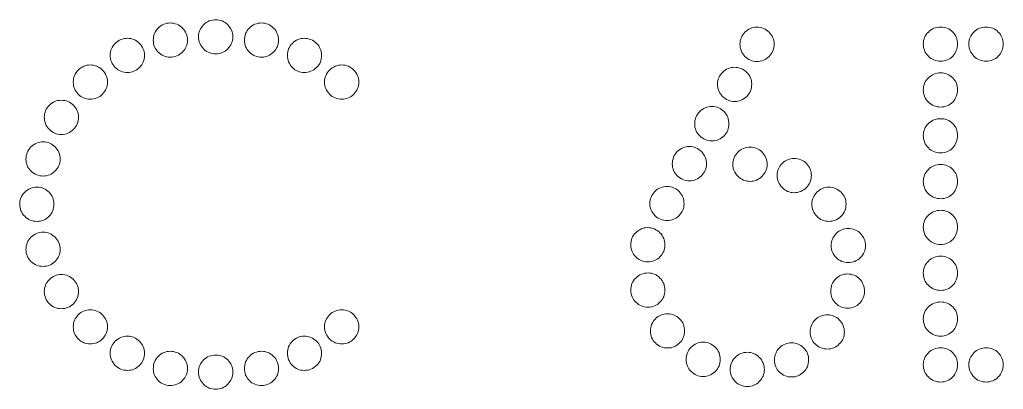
# Model space of a CAD drawing. Header units: inches. Extents: x 45 to 1248, y 45 to 200.
# Drawn here: x 332.1 to 470, y 148 to 199.8 of the extents above; entities that cross this region are included whole.
import ezdxf

# ---------------------------------------------------------------- set-up
doc = ezdxf.new("R2010")
doc.units = ezdxf.units.IN
doc.header["$MEASUREMENT"] = 0
doc.layers.add('Calque 1', color=7, linetype='Continuous')

msp = doc.modelspace()

# ---------------------------------------------------------------- linework, layer by layer
at = {"layer": 'Calque 1', "lineweight": 0}
for points in [[(354.93, 195.23), (354.47, 194.77), (353.87, 194.52), (353.2, 194.52), (352.57, 194.52), (352, 194.77), (351.54, 195.23), (351.08, 195.69), (350.84, 196.25), (350.84, 196.89), (350.84, 197.56), (351.08, 198.16), (351.54, 198.61), (352, 199.07), (352.57, 199.32), (353.2, 199.32), (353.87, 199.32), (354.47, 199.07), (354.93, 198.61), (355.39, 198.16), (355.64, 197.56), (355.64, 196.89), (355.64, 196.29), (355.42, 195.72), (354.93, 195.23)], [(361.28, 195.69), (360.82, 195.23), (360.26, 194.98), (359.62, 194.98), (358.95, 194.98), (358.35, 195.23), (357.89, 195.69), (357.43, 196.14), (357.19, 196.74), (357.19, 197.41), (357.19, 198.05), (357.43, 198.61), (357.89, 199.07), (358.35, 199.53), (358.95, 199.78), (359.62, 199.78), (360.26, 199.78), (360.82, 199.53), (361.28, 199.07), (361.74, 198.61), (361.99, 198.05), (361.99, 197.41), (361.99, 196.74), (361.77, 196.14), (361.28, 195.69)], [(367.7, 195.23), (367.24, 194.77), (366.68, 194.52), (366.04, 194.52), (365.37, 194.52), (364.77, 194.77), (364.31, 195.23), (363.86, 195.69), (363.61, 196.25), (363.61, 196.89), (363.61, 197.56), (363.86, 198.16), (364.31, 198.61), (364.77, 199.07), (365.37, 199.32), (366.04, 199.32), (366.68, 199.32), (367.24, 199.07), (367.7, 198.61), (368.16, 198.16), (368.41, 197.56), (368.41, 196.89), (368.41, 196.29), (368.19, 195.72), (367.7, 195.23)], [(433.81, 198.01), (434.27, 198.47), (434.83, 198.72), (435.47, 198.72), (436.14, 198.72), (436.74, 198.47), (437.2, 198.01), (437.66, 197.56), (437.9, 196.99), (437.9, 196.36), (437.9, 195.69), (437.66, 195.09), (437.2, 194.63), (436.74, 194.17), (436.14, 193.92), (435.47, 193.92), (434.83, 193.92), (434.27, 194.17), (433.81, 194.63), (433.35, 195.09), (433.11, 195.69), (433.11, 196.36), (433.11, 196.99), (433.35, 197.52), (433.81, 198.01)], [(462.95, 194.66), (462.49, 194.2), (461.93, 193.96), (461.26, 193.96), (460.59, 193.96), (459.99, 194.2), (459.53, 194.66), (459.07, 195.12), (458.82, 195.72), (458.82, 196.39), (458.82, 197.03), (459.07, 197.59), (459.53, 198.05), (459.99, 198.51), (460.59, 198.75), (461.26, 198.75), (461.93, 198.75), (462.49, 198.51), (462.95, 198.05), (463.41, 197.59), (463.62, 197.03), (463.62, 196.39), (463.62, 195.72), (463.37, 195.12), (462.95, 194.66)], [(469.34, 194.66), (468.88, 194.2), (468.31, 193.96), (467.64, 193.96), (466.97, 193.96), (466.37, 194.2), (465.91, 194.66), (465.45, 195.12), (465.21, 195.72), (465.21, 196.39), (465.21, 197.03), (465.45, 197.59), (465.91, 198.05), (466.37, 198.51), (466.97, 198.75), (467.64, 198.75), (468.31, 198.75), (468.88, 198.51), (469.34, 198.05), (469.79, 197.59), (470.01, 197.03), (470.01, 196.39), (470.04, 195.72), (469.79, 195.12), (469.34, 194.66)], [(348.9, 193.08), (348.44, 192.62), (347.87, 192.37), (347.24, 192.37), (346.57, 192.37), (345.97, 192.62), (345.51, 193.08), (345.05, 193.53), (344.8, 194.13), (344.8, 194.8), (344.8, 195.44), (345.05, 196), (345.51, 196.46), (345.97, 196.92), (346.57, 197.17), (347.24, 197.17), (347.87, 197.17), (348.44, 196.92), (348.9, 196.46), (349.36, 196), (349.6, 195.44), (349.6, 194.8), (349.6, 194.1), (349.39, 193.53), (348.9, 193.08)], [(373.73, 193.08), (373.27, 192.62), (372.67, 192.37), (372, 192.37), (371.37, 192.37), (370.8, 192.62), (370.35, 193.08), (369.89, 193.53), (369.64, 194.13), (369.64, 194.8), (369.64, 195.44), (369.89, 196), (370.35, 196.46), (370.8, 196.92), (371.37, 197.17), (372, 197.17), (372.67, 197.17), (373.27, 196.92), (373.73, 196.46), (374.19, 196), (374.44, 195.44), (374.44, 194.8), (374.44, 194.1), (374.23, 193.53), (373.73, 193.08)], [(343.71, 189.34), (343.25, 188.88), (342.65, 188.63), (341.98, 188.63), (341.35, 188.63), (340.78, 188.88), (340.32, 189.34), (339.87, 189.79), (339.62, 190.39), (339.62, 191.06), (339.62, 191.7), (339.87, 192.26), (340.32, 192.72), (340.78, 193.18), (341.35, 193.43), (341.98, 193.43), (342.65, 193.43), (343.25, 193.18), (343.71, 192.72), (344.17, 192.26), (344.42, 191.7), (344.42, 191.06), (344.42, 190.39), (344.17, 189.79), (343.71, 189.34)], [(378.95, 189.34), (378.5, 188.88), (377.93, 188.63), (377.3, 188.63), (376.63, 188.63), (376.03, 188.88), (375.57, 189.34), (375.11, 189.79), (374.86, 190.39), (374.86, 191.06), (374.86, 191.7), (375.11, 192.26), (375.57, 192.72), (376.03, 193.18), (376.63, 193.43), (377.3, 193.43), (377.93, 193.43), (378.5, 193.18), (378.95, 192.72), (379.41, 192.26), (379.66, 191.7), (379.66, 191.06), (379.66, 190.39), (379.41, 189.79), (378.95, 189.34)], [(430.67, 192.4), (431.13, 192.86), (431.69, 193.11), (432.33, 193.11), (433, 193.11), (433.6, 192.86), (434.06, 192.4), (434.52, 191.95), (434.76, 191.38), (434.76, 190.75), (434.76, 190.08), (434.52, 189.48), (434.06, 189.02), (433.6, 188.56), (433, 188.31), (432.33, 188.31), (431.69, 188.31), (431.13, 188.56), (430.67, 189.02), (430.21, 189.48), (429.97, 190.08), (429.97, 190.75), (429.97, 191.38), (430.21, 191.95), (430.67, 192.4)], [(462.95, 188.24), (462.49, 187.78), (461.93, 187.54), (461.26, 187.54), (460.59, 187.54), (459.99, 187.78), (459.53, 188.24), (459.07, 188.7), (458.82, 189.3), (458.82, 189.97), (458.82, 190.61), (459.07, 191.17), (459.53, 191.63), (459.99, 192.09), (460.59, 192.33), (461.26, 192.33), (461.93, 192.33), (462.49, 192.09), (462.95, 191.63), (463.41, 191.17), (463.62, 190.61), (463.62, 189.97), (463.62, 189.3), (463.37, 188.7), (462.95, 188.24)], [(336.27, 187.78), (336.73, 188.24), (337.29, 188.49), (337.93, 188.49), (338.6, 188.49), (339.2, 188.24), (339.65, 187.78), (340.11, 187.32), (340.36, 186.76), (340.36, 186.13), (340.36, 185.46), (340.11, 184.86), (339.65, 184.4), (339.2, 183.94), (338.6, 183.69), (337.93, 183.69), (337.29, 183.69), (336.73, 183.94), (336.27, 184.4), (335.81, 184.86), (335.56, 185.46), (335.56, 186.13), (335.56, 186.76), (335.81, 187.32), (336.27, 187.78)], [(427.46, 186.9), (427.92, 187.36), (428.52, 187.61), (429.19, 187.61), (429.86, 187.61), (430.42, 187.36), (430.88, 186.9), (431.34, 186.44), (431.55, 185.84), (431.55, 185.17), (431.55, 184.54), (431.34, 183.97), (430.88, 183.51), (430.42, 183.06), (429.86, 182.81), (429.19, 182.81), (428.52, 182.81), (427.92, 183.06), (427.46, 183.51), (427, 183.97), (426.76, 184.54), (426.76, 185.17), (426.76, 185.84), (427, 186.41), (427.46, 186.9)], [(462.95, 181.82), (462.49, 181.36), (461.93, 181.12), (461.26, 181.12), (460.59, 181.12), (459.99, 181.36), (459.53, 181.82), (459.07, 182.28), (458.82, 182.88), (458.82, 183.55), (458.82, 184.19), (459.07, 184.75), (459.53, 185.21), (459.99, 185.67), (460.59, 185.91), (461.26, 185.91), (461.93, 185.91), (462.49, 185.67), (462.95, 185.21), (463.41, 184.75), (463.62, 184.19), (463.62, 183.55), (463.62, 182.88), (463.37, 182.28), (462.95, 181.82)], [(333.69, 181.96), (334.15, 182.42), (334.75, 182.67), (335.42, 182.67), (336.06, 182.67), (336.62, 182.42), (337.08, 181.96), (337.54, 181.5), (337.78, 180.9), (337.78, 180.23), (337.78, 179.6), (337.54, 179.03), (337.08, 178.58), (336.62, 178.12), (336.06, 177.87), (335.42, 177.87), (334.75, 177.87), (334.15, 178.12), (333.69, 178.58), (333.23, 179.03), (332.99, 179.6), (332.99, 180.23), (332.99, 180.9), (333.23, 181.47), (333.69, 181.96)], [(424.32, 181.29), (424.78, 181.75), (425.38, 182), (426.05, 182), (426.68, 182), (427.25, 181.75), (427.71, 181.29), (428.17, 180.83), (428.41, 180.23), (428.41, 179.56), (428.41, 178.93), (428.17, 178.36), (427.71, 177.91), (427.25, 177.45), (426.68, 177.2), (426.05, 177.2), (425.38, 177.2), (424.78, 177.45), (424.32, 177.91), (423.86, 178.36), (423.62, 178.93), (423.62, 179.56), (423.62, 180.27), (423.86, 180.83), (424.32, 181.29)], [(436.21, 177.84), (435.75, 177.38), (435.19, 177.13), (434.55, 177.13), (433.88, 177.13), (433.28, 177.38), (432.82, 177.84), (432.36, 178.29), (432.12, 178.86), (432.12, 179.49), (432.12, 180.16), (432.36, 180.76), (432.82, 181.22), (433.28, 181.68), (433.88, 181.93), (434.55, 181.93), (435.19, 181.93), (435.75, 181.68), (436.21, 181.22), (436.67, 180.76), (436.92, 180.16), (436.92, 179.49), (436.92, 178.86), (436.67, 178.33), (436.21, 177.84)], [(439.03, 179.63), (439.49, 180.09), (440.05, 180.34), (440.69, 180.34), (441.36, 180.34), (441.96, 180.09), (442.42, 179.63), (442.88, 179.18), (443.12, 178.61), (443.12, 177.98), (443.12, 177.31), (442.88, 176.71), (442.42, 176.25), (441.96, 175.79), (441.36, 175.54), (440.69, 175.54), (440.05, 175.54), (439.49, 175.79), (439.03, 176.25), (438.57, 176.71), (438.33, 177.31), (438.33, 177.98), (438.33, 178.61), (438.54, 179.18), (439.03, 179.63)], [(462.95, 175.4), (462.49, 174.94), (461.93, 174.7), (461.26, 174.7), (460.59, 174.7), (459.99, 174.94), (459.53, 175.4), (459.07, 175.86), (458.82, 176.46), (458.82, 177.13), (458.82, 177.76), (459.07, 178.33), (459.53, 178.79), (459.99, 179.25), (460.59, 179.49), (461.26, 179.49), (461.93, 179.49), (462.49, 179.25), (462.95, 178.79), (463.41, 178.33), (463.62, 177.76), (463.62, 177.13), (463.62, 176.46), (463.37, 175.86), (462.95, 175.4)], [(332.81, 175.61), (333.27, 176.07), (333.87, 176.32), (334.54, 176.32), (335.21, 176.32), (335.77, 176.07), (336.23, 175.61), (336.69, 175.15), (336.9, 174.59), (336.9, 173.95), (336.9, 173.28), (336.69, 172.68), (336.23, 172.23), (335.77, 171.77), (335.21, 171.52), (334.54, 171.52), (333.87, 171.52), (333.27, 171.77), (332.81, 172.23), (332.35, 172.68), (332.11, 173.28), (332.11, 173.95), (332.11, 174.55), (332.32, 175.12), (332.81, 175.61)], [(421.18, 175.72), (421.64, 176.18), (422.24, 176.42), (422.91, 176.42), (423.54, 176.42), (424.11, 176.18), (424.57, 175.72), (425.03, 175.26), (425.27, 174.66), (425.27, 173.99), (425.27, 173.35), (425.03, 172.79), (424.57, 172.33), (424.11, 171.87), (423.54, 171.63), (422.91, 171.63), (422.24, 171.63), (421.64, 171.87), (421.18, 172.33), (420.72, 172.79), (420.48, 173.35), (420.48, 173.99), (420.48, 174.66), (420.72, 175.26), (421.18, 175.72)], [(443.9, 175.61), (444.36, 176.07), (444.92, 176.32), (445.56, 176.32), (446.23, 176.32), (446.83, 176.07), (447.29, 175.61), (447.75, 175.15), (447.99, 174.59), (447.99, 173.95), (447.99, 173.28), (447.75, 172.68), (447.29, 172.23), (446.83, 171.77), (446.23, 171.52), (445.56, 171.52), (444.92, 171.52), (444.36, 171.77), (443.9, 172.23), (443.44, 172.68), (443.19, 173.28), (443.19, 173.95), (443.19, 174.55), (443.44, 175.12), (443.9, 175.61)], [(462.95, 168.98), (462.49, 168.52), (461.93, 168.27), (461.26, 168.27), (460.59, 168.27), (459.99, 168.52), (459.53, 168.98), (459.07, 169.44), (458.82, 170.04), (458.82, 170.71), (458.82, 171.34), (459.07, 171.91), (459.53, 172.37), (459.99, 172.83), (460.59, 173.07), (461.26, 173.07), (461.93, 173.07), (462.49, 172.83), (462.95, 172.37), (463.41, 171.91), (463.62, 171.34), (463.62, 170.71), (463.62, 170.04), (463.37, 169.44), (462.95, 168.98)], [(332.99, 167.57), (332.99, 168.24), (333.23, 168.84), (333.69, 169.3), (334.15, 169.76), (334.75, 170), (335.42, 170), (336.06, 170), (336.62, 169.76), (337.08, 169.3), (337.54, 168.84), (337.78, 168.24), (337.78, 167.57), (337.78, 166.93), (337.54, 166.37), (337.08, 165.91), (336.62, 165.45), (336.06, 165.21), (335.42, 165.21), (334.75, 165.21), (334.15, 165.45), (333.69, 165.91), (333.23, 166.37), (332.99, 166.93), (332.99, 167.57)], [(418.5, 169.93), (418.96, 170.39), (419.52, 170.64), (420.16, 170.64), (420.83, 170.64), (421.43, 170.39), (421.89, 169.93), (422.35, 169.47), (422.59, 168.87), (422.59, 168.2), (422.59, 167.57), (422.35, 167.01), (421.89, 166.55), (421.43, 166.09), (420.83, 165.84), (420.16, 165.84), (419.52, 165.84), (418.96, 166.09), (418.5, 166.55), (418.04, 167.01), (417.79, 167.57), (417.79, 168.2), (417.79, 168.91), (418.01, 169.47), (418.5, 169.93)], [(450, 169.83), (450.46, 169.37), (450.71, 168.77), (450.71, 168.1), (450.71, 167.46), (450.46, 166.9), (450, 166.44), (449.54, 165.98), (448.94, 165.74), (448.27, 165.74), (447.64, 165.74), (447.08, 165.98), (446.62, 166.44), (446.16, 166.9), (445.91, 167.46), (445.91, 168.1), (445.91, 168.77), (446.16, 169.37), (446.62, 169.83), (447.08, 170.29), (447.64, 170.53), (448.27, 170.53), (448.94, 170.53), (449.54, 170.29), (450, 169.83)], [(462.95, 162.56), (462.49, 162.1), (461.93, 161.85), (461.26, 161.85), (460.59, 161.85), (459.99, 162.1), (459.53, 162.56), (459.07, 163.02), (458.82, 163.62), (458.82, 164.29), (458.82, 164.92), (459.07, 165.49), (459.53, 165.95), (459.99, 166.41), (460.59, 166.65), (461.26, 166.65), (461.93, 166.65), (462.49, 166.41), (462.95, 165.95), (463.41, 165.49), (463.62, 164.92), (463.62, 164.29), (463.62, 163.62), (463.37, 163.02), (462.95, 162.56)], [(418.5, 163.58), (418.96, 164.04), (419.56, 164.29), (420.23, 164.29), (420.86, 164.29), (421.43, 164.04), (421.89, 163.58), (422.35, 163.12), (422.59, 162.52), (422.59, 161.85), (422.59, 161.22), (422.35, 160.66), (421.89, 160.2), (421.43, 159.74), (420.86, 159.49), (420.23, 159.49), (419.56, 159.49), (418.96, 159.74), (418.5, 160.2), (418.04, 160.66), (417.79, 161.22), (417.79, 161.85), (417.79, 162.52), (418.01, 163.12), (418.5, 163.58)], [(450.57, 161.71), (450.57, 161.08), (450.36, 160.51), (449.9, 160.06), (449.44, 159.6), (448.87, 159.35), (448.2, 159.35), (447.53, 159.35), (446.97, 159.6), (446.51, 160.06), (446.05, 160.51), (445.84, 161.08), (445.84, 161.71), (445.84, 162.38), (446.05, 162.98), (446.51, 163.44), (446.97, 163.9), (447.53, 164.15), (448.2, 164.15), (448.87, 164.15), (449.44, 163.9), (449.9, 163.44), (450.36, 162.98), (450.57, 162.42), (450.57, 161.71)], [(336.27, 159.98), (335.81, 160.44), (335.56, 161.04), (335.56, 161.71), (335.56, 162.35), (335.81, 162.91), (336.27, 163.37), (336.73, 163.83), (337.29, 164.08), (337.93, 164.08), (338.6, 164.08), (339.2, 163.83), (339.65, 163.37), (340.11, 162.91), (340.36, 162.35), (340.36, 161.71), (340.36, 161.04), (340.11, 160.44), (339.65, 159.98), (339.2, 159.53), (338.6, 159.28), (337.93, 159.28), (337.29, 159.28), (336.73, 159.53), (336.27, 159.98)], [(462.95, 156.14), (462.49, 155.68), (461.93, 155.43), (461.26, 155.43), (460.59, 155.43), (459.99, 155.68), (459.53, 156.14), (459.07, 156.6), (458.82, 157.2), (458.82, 157.87), (458.82, 158.5), (459.07, 159.07), (459.53, 159.53), (459.99, 159.98), (460.59, 160.23), (461.26, 160.23), (461.93, 160.23), (462.49, 159.98), (462.95, 159.53), (463.41, 159.07), (463.62, 158.5), (463.62, 157.87), (463.62, 157.2), (463.37, 156.6), (462.95, 156.14)], [(343.71, 155.05), (343.25, 154.59), (342.65, 154.34), (341.98, 154.34), (341.35, 154.34), (340.78, 154.59), (340.32, 155.05), (339.87, 155.5), (339.62, 156.1), (339.62, 156.77), (339.62, 157.41), (339.87, 157.97), (340.32, 158.43), (340.78, 158.89), (341.35, 159.14), (341.98, 159.14), (342.65, 159.14), (343.25, 158.89), (343.71, 158.43), (344.17, 157.97), (344.42, 157.41), (344.42, 156.77), (344.42, 156.1), (344.17, 155.5), (343.71, 155.05)], [(378.95, 155.05), (378.5, 154.59), (377.93, 154.34), (377.3, 154.34), (376.63, 154.34), (376.03, 154.59), (375.57, 155.05), (375.11, 155.5), (374.86, 156.1), (374.86, 156.77), (374.86, 157.41), (375.11, 157.97), (375.57, 158.43), (376.03, 158.89), (376.63, 159.14), (377.3, 159.14), (377.93, 159.14), (378.5, 158.89), (378.95, 158.43), (379.41, 157.97), (379.66, 157.41), (379.66, 156.77), (379.66, 156.1), (379.41, 155.5), (378.95, 155.05)], [(425.34, 156.14), (425.34, 155.5), (425.1, 154.94), (424.64, 154.48), (424.18, 154.02), (423.62, 153.78), (422.98, 153.78), (422.31, 153.78), (421.71, 154.02), (421.25, 154.48), (420.79, 154.94), (420.55, 155.5), (420.55, 156.14), (420.55, 156.81), (420.79, 157.41), (421.25, 157.87), (421.71, 158.33), (422.31, 158.57), (422.98, 158.57), (423.62, 158.57), (424.18, 158.33), (424.64, 157.87), (425.13, 157.41), (425.34, 156.81), (425.34, 156.14)], [(447.04, 154.34), (446.58, 153.88), (446.02, 153.63), (445.38, 153.63), (444.71, 153.63), (444.11, 153.88), (443.65, 154.34), (443.19, 154.8), (442.95, 155.36), (442.95, 156), (442.95, 156.67), (443.19, 157.27), (443.65, 157.73), (444.11, 158.19), (444.71, 158.43), (445.38, 158.43), (446.02, 158.43), (446.58, 158.19), (447.04, 157.73), (447.5, 157.27), (447.75, 156.67), (447.75, 156), (447.75, 155.36), (447.53, 154.8), (447.04, 154.34)], [(348.9, 151.34), (348.44, 150.88), (347.87, 150.64), (347.24, 150.64), (346.57, 150.64), (345.97, 150.88), (345.51, 151.34), (345.05, 151.8), (344.8, 152.4), (344.8, 153.07), (344.8, 153.71), (345.05, 154.27), (345.51, 154.73), (345.97, 155.19), (346.57, 155.43), (347.24, 155.43), (347.87, 155.43), (348.44, 155.19), (348.9, 154.73), (349.36, 154.27), (349.6, 153.71), (349.6, 153.07), (349.6, 152.36), (349.39, 151.8), (348.9, 151.34)], [(373.73, 151.34), (373.27, 150.88), (372.67, 150.64), (372, 150.64), (371.37, 150.64), (370.8, 150.88), (370.35, 151.34), (369.89, 151.8), (369.64, 152.4), (369.64, 153.07), (369.64, 153.71), (369.89, 154.27), (370.35, 154.73), (370.8, 155.19), (371.37, 155.43), (372, 155.43), (372.67, 155.43), (373.27, 155.19), (373.73, 154.73), (374.19, 154.27), (374.44, 153.71), (374.44, 153.07), (374.44, 152.36), (374.23, 151.8), (373.73, 151.34)], [(430.35, 152.15), (430.35, 151.52), (430.11, 150.95), (429.65, 150.49), (429.19, 150.04), (428.59, 149.79), (427.92, 149.79), (427.28, 149.79), (426.72, 150.04), (426.26, 150.49), (425.8, 150.95), (425.56, 151.52), (425.56, 152.15), (425.56, 152.82), (425.8, 153.42), (426.26, 153.88), (426.72, 154.34), (427.28, 154.59), (427.92, 154.59), (428.59, 154.59), (429.19, 154.34), (429.65, 153.88), (430.11, 153.42), (430.35, 152.86), (430.35, 152.15)], [(442.74, 152.08), (442.74, 151.41), (442.49, 150.85), (442.03, 150.39), (441.57, 149.93), (441.01, 149.72), (440.37, 149.72), (439.7, 149.72), (439.1, 149.93), (438.64, 150.39), (438.19, 150.85), (437.94, 151.41), (437.94, 152.08), (437.94, 152.75), (438.19, 153.35), (438.64, 153.81), (439.1, 154.27), (439.7, 154.52), (440.37, 154.52), (441.01, 154.52), (441.57, 154.27), (442.03, 153.81), (442.52, 153.35), (442.74, 152.79), (442.74, 152.08)], [(354.93, 149.22), (354.47, 148.77), (353.87, 148.52), (353.2, 148.52), (352.57, 148.52), (352, 148.77), (351.54, 149.22), (351.08, 149.68), (350.84, 150.25), (350.84, 150.88), (350.84, 151.55), (351.08, 152.15), (351.54, 152.61), (352, 153.07), (352.57, 153.32), (353.2, 153.32), (353.87, 153.32), (354.47, 153.07), (354.93, 152.61), (355.39, 152.15), (355.64, 151.55), (355.64, 150.88), (355.64, 150.25), (355.42, 149.68), (354.93, 149.22)], [(367.7, 149.22), (367.24, 148.77), (366.68, 148.52), (366.04, 148.52), (365.37, 148.52), (364.77, 148.77), (364.31, 149.22), (363.86, 149.68), (363.61, 150.25), (363.61, 150.88), (363.61, 151.55), (363.86, 152.15), (364.31, 152.61), (364.77, 153.07), (365.37, 153.32), (366.04, 153.32), (366.68, 153.32), (367.24, 153.07), (367.7, 152.61), (368.16, 152.15), (368.41, 151.55), (368.41, 150.88), (368.41, 150.25), (368.19, 149.68), (367.7, 149.22)], [(436.53, 150.74), (436.53, 150.11), (436.28, 149.54), (435.82, 149.08), (435.36, 148.63), (434.8, 148.38), (434.16, 148.38), (433.49, 148.38), (432.89, 148.63), (432.44, 149.08), (431.98, 149.54), (431.73, 150.11), (431.73, 150.74), (431.73, 151.41), (431.98, 152.01), (432.44, 152.47), (432.89, 152.93), (433.49, 153.18), (434.16, 153.18), (434.8, 153.18), (435.36, 152.93), (435.82, 152.47), (436.28, 152.01), (436.53, 151.45), (436.53, 150.74)], [(462.95, 149.72), (462.49, 149.26), (461.93, 149.01), (461.26, 149.01), (460.59, 149.01), (459.99, 149.26), (459.53, 149.72), (459.07, 150.18), (458.82, 150.78), (458.82, 151.45), (458.82, 152.08), (459.07, 152.65), (459.53, 153.11), (459.99, 153.56), (460.59, 153.81), (461.26, 153.81), (461.93, 153.81), (462.49, 153.56), (462.95, 153.11), (463.41, 152.65), (463.62, 152.08), (463.62, 151.45), (463.62, 150.78), (463.37, 150.18), (462.95, 149.72)], [(469.34, 149.72), (468.88, 149.26), (468.31, 149.01), (467.64, 149.01), (466.97, 149.01), (466.37, 149.26), (465.91, 149.72), (465.45, 150.18), (465.21, 150.78), (465.21, 151.45), (465.21, 152.08), (465.45, 152.65), (465.91, 153.11), (466.37, 153.56), (466.97, 153.81), (467.64, 153.81), (468.31, 153.81), (468.88, 153.56), (469.34, 153.11), (469.79, 152.65), (470.01, 152.08), (470.01, 151.45), (470.04, 150.78), (469.79, 150.18), (469.34, 149.72)], [(361.28, 148.7), (360.82, 148.24), (360.26, 147.99), (359.62, 147.99), (358.95, 147.99), (358.35, 148.24), (357.89, 148.7), (357.43, 149.15), (357.19, 149.75), (357.19, 150.42), (357.19, 151.09), (357.43, 151.66), (357.89, 152.12), (358.35, 152.58), (358.95, 152.79), (359.62, 152.79), (360.26, 152.79), (360.82, 152.58), (361.28, 152.12), (361.74, 151.66), (361.99, 151.09), (361.99, 150.42), (361.99, 149.75), (361.77, 149.15), (361.28, 148.7)]]:
    msp.add_open_spline(points, degree=3, knots=[0, 0, 0, 0, 1, 1, 1, 2, 2, 2, 3, 3, 3, 4, 4, 4, 5, 5, 5, 6, 6, 6, 7, 7, 7, 8, 8, 8, 8], dxfattribs=at)

doc.saveas('drawing.dxf')
